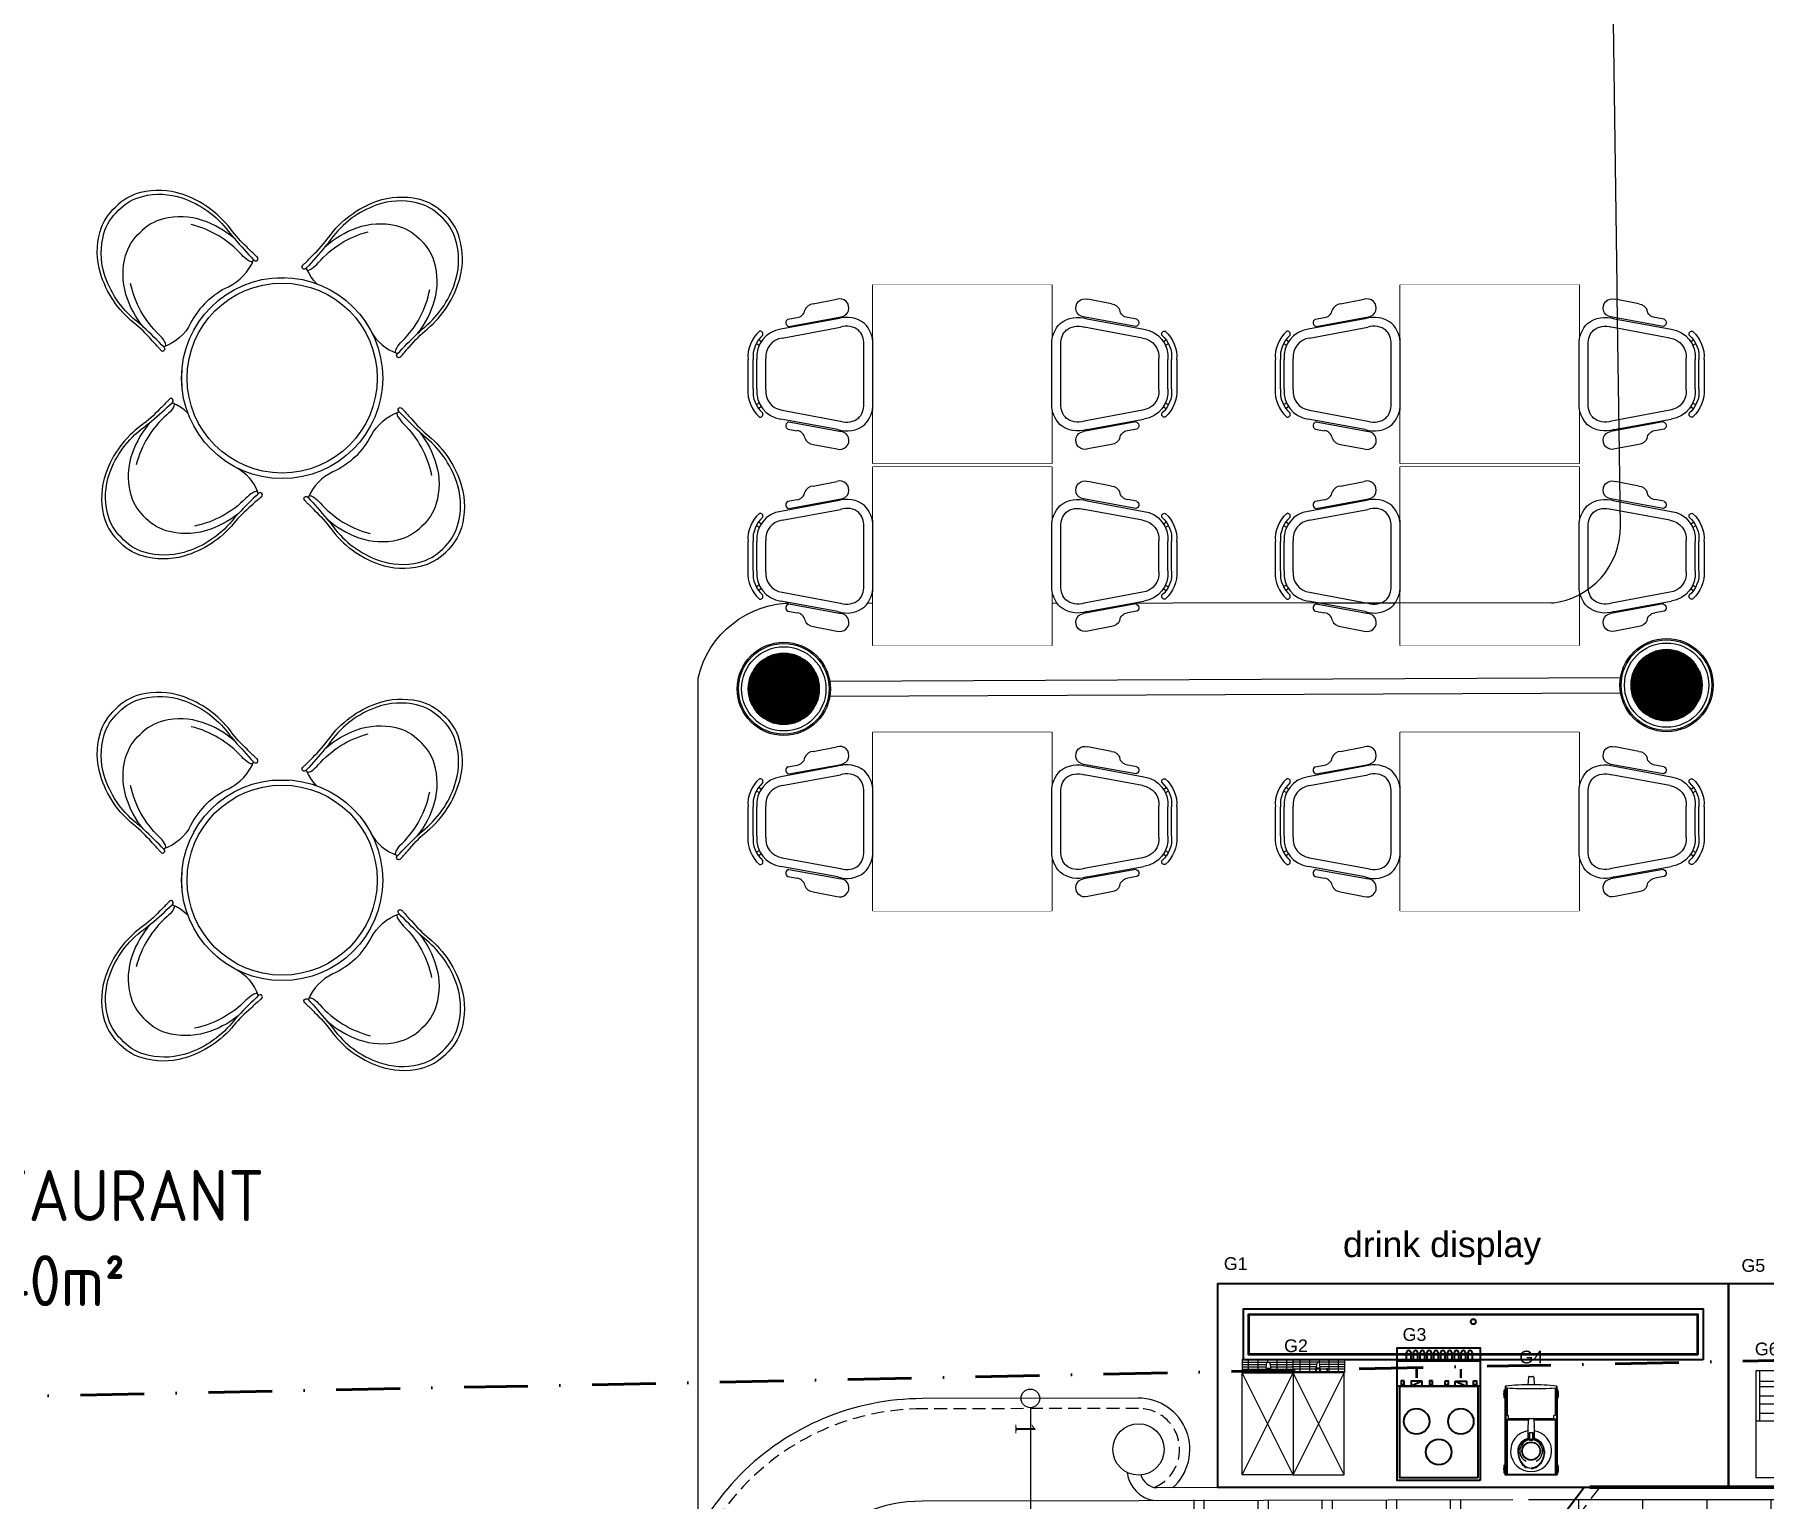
# Model space of a CAD drawing. Header units: millimetres. Extents: x 8884 to 18446, y 10737 to 16556.
# Drawn here: x 10154 to 10831, y 15338 to 15912 of the extents above; entities that cross this region are included whole.
import ezdxf

# ---------------------------------------------------------------- set-up
doc = ezdxf.new("R2010")
doc.units = ezdxf.units.MM
doc.set_wipeout_variables(frame=1)
for name, pattern in [('DASHDOT2', [0.5, 0.25, -0.125, 0, -0.125]), ('DASHED2', [9.525, 6.35, -3.175]), ('DUZ', [0]), ('HIDDEN', [0.375, 0.25, -0.125])]:
    doc.linetypes.add(name, pattern=pattern)
for name, color, linetype, lineweight in [('0 CE EQUP', 7, 'Continuous', 18), ('Bina', 7, 'Continuous', 9), ('CEILING (3RDF)', 172, 'Continuous', 13), ('FURNITURE (3RDF)', 43, 'Continuous', 20), ('GYPSUM BOARD (3RDF)', 97, 'Continuous', 20), ('izdusum', 133, 'DASHED2', 20), ('kalem_15', 105, 'DUZ', 15), ('kolon', 212, 'Continuous', 50), ('mermer_merdiven_25', 120, 'DUZ', 25), ('TEFRIS', 1, 'Continuous', 30), ('TEXT-GNRL (3RDF)', 125, 'Continuous', 15), ('Tezgah', 7, 'Continuous', 9), ('TRS-DVR-EKLNN', 1, 'Continuous', 50), ('TRS-ISR-KST', 185, 'DASHDOT2', 40), ('TRS-MRD', 113, 'Continuous', 15), ('TRS-MRD-KABA', 115, 'HIDDEN', 9), ('TRS_TRM_TASIYICI', 226, 'DUZ', 9), ('WALL (3RDF)', 255, 'Continuous', 35), ('WALLPAPER (3RDF)', 63, 'Continuous', 13), ('yazi', 2, 'Continuous', 15)]:
    doc.layers.add(name, color=color, linetype=linetype, lineweight=lineweight)
for name, color, linetype in [('0 MC GRANIT', 152, 'Continuous'), ('0 MC METAL', 9, 'Continuous'), ('S2000-002 Çizgi', 7, 'Continuous')]:
    doc.layers.add(name, color=color, linetype=linetype)
doc.styles.add('1-20', font='times.ttf', dxfattribs={"width": 0.8, "height": 5})
doc.styles.add('ARIALTUR', font='isocpeur.ttf', dxfattribs={"width": 0.9, "height": 15})
doc.styles.get("Standard").update_dxf_attribs({"font": 'arial.ttf'})
pattern_1 = [(45.60976326, (-107582.08845, -11156.5024), (-0.08932398658, 0.08744269793), [])]

# ---------------------------------------------------------------- blocks, each defined once
blk = doc.blocks.new('KESİT ÇİZ')
at = {"layer": 'TRS-ISR-KST', "ltscale": 100}
blk.add_lwpolyline([(112297.12, 56003.48), (114483.78, 56048.35)], dxfattribs=at)
blk = doc.blocks.new('DFGDFG')
at = {"linetype": 'Continuous'}
blk.add_wipeout([(138043.92, -15144.7), (138042.36, -15140.33), (138042.18, -15138.09), (138044.24, -15132.98), (138045.79, -15131.28), (138046.62, -15130.6), (138046.44, -15130.21), (138045.42, -15130.52), (138044.19, -15130.48), (138043.15, -15130.08), (138042.17, -15129.24), (138041.59, -15128.22), (138041.38, -15127.08), (138041.62, -15125.72), (138042.35, -15124.56), (138043.08, -15123.96), (138051.81, -15118.32), (138052.47, -15117.99), (138053.32, -15117.78), (138054.45, -15117.83), (138055.12, -15118.05), (138055.7, -15118.38), (138056.52, -15118.72), (138057.5, -15118.86), (138059, -15118.54), (138059.95, -15117.91), (138062.71, -15116.08), (138063.34, -15116.07), (138064.17, -15116.51), (138064.55, -15117.19), (138064.58, -15117.82), (138064.34, -15118.44), (138064.61, -15118.85), (138067.75, -15116.77), (138069.07, -15116.02), (138071.2, -15115.26), (138072.9, -15114.98), (138074.26, -15114.95), (138075.3, -15115.04), (138076.28, -15115.22), (138076.51, -15113.94), (138075.36, -15113.79), (138074.36, -15113.77), (138074.08, -15113.77), (138073.6, -15113.36), (138073.42, -15112.79), (138073.51, -15112.33), (138073.77, -15111.95), (138074.01, -15111.77), (138077.47, -15112.08), (138080, -15112.92), (138081.35, -15113.63), (138082.56, -15114.44), (138083.61, -15115.32), (138084.64, -15116.39), (138085.83, -15117.66), (138090.32, -15122.33), (138093.1, -15125.2), (138094.71, -15127.01), (138095.81, -15128.76), (138096.62, -15130.65), (138097.02, -15132.09), (138097.32, -15134.86), (138097.28, -15136.01), (138097.09, -15136.25), (138096.23, -15136.56), (138095.51, -15136.22), (138095.28, -15135.87), (138095.32, -15134.94), (138095.2, -15133.32), (138093.93, -15133.6), (138094.12, -15135.53), (138093.93, -15137.66), (138093.45, -15139.4), (138092.17, -15141.87), (138091.27, -15143.1), (138090.5, -15144.16), (138089.63, -15145.37), (138090.03, -15145.66), (138090.22, -15145.4), (138090.75, -15145.2), (138091.38, -15145.22), (138091.95, -15145.49), (138092.26, -15145.79), (138092.49, -15146.24), (138092.55, -15146.89), (138092.18, -15147.58), (138090.32, -15150.17), (138089.76, -15151.05), (138089.52, -15152.22), (138089.61, -15153.19), (138089.88, -15153.95), (138090.11, -15154.36), (138090.41, -15155.25), (138090.43, -15156.44), (138089.91, -15157.81), (138083.55, -15166.78), (138082.51, -15167.59), (138081.38, -15167.96), (138080.29, -15167.95), (138079.31, -15167.64), (138078.3, -15166.91), (138077.74, -15166.13), (138077.48, -15165.53), (138077.33, -15164.74), (138077.39, -15163.78), (138077.64, -15162.98), (138078.05, -15162.3), (138077.74, -15162.08), (138076.36, -15163.69), (138074.87, -15164.89), (138072.81, -15165.98), (138070.14, -15166.68), (138068, -15166.58), (138066.3, -15166.15), (138064.44, -15165.34), (138062.46, -15163.95), (138043.91, -15144.68)], dxfattribs=at).dxf.layer = 'FURNITURE (3RDF)'
at = {"layer": 'FURNITURE (3RDF)', "linetype": 'Continuous'}
for p, q in [((138076.28, -15115.22), (138076.62, -15113.96)), ((138051.39, -15118.64), (138043.43, -15123.77)), ((138064.34, -15118.44), (138046.96, -15129.91)), ((138048.5, -15129.49), (138067.41, -15117)), ((138069.45, -15119.86), (138049.97, -15132.67)), ((138062.71, -15116.08), (138059.58, -15118.15)), ((138077.82, -15115.79), (138078.16, -15114.53)), ((138082.35, -15119.09), (138090.31, -15127.38)), ((138083.42, -15118.06), (138091.41, -15126.39)), ((138092.87, -15124.99), (138084.87, -15116.66)), ((138079.56, -15121.27), (138088.02, -15130.07)), ((138093.42, -15132.04), (138094.69, -15131.75)), ((138093.93, -15133.6), (138095.2, -15133.32)), ((138089.01, -15140.24), (138075.41, -15159.18)), ((138045.45, -15146.29), (138061.62, -15163.13)), ((138047.96, -15143.81), (138064.2, -15160.73)), ((138090.22, -15145.4), (138078.05, -15162.3)), ((138078.53, -15160.78), (138091.78, -15142.39)), ((138092.51, -15147.13), (138090.32, -15150.17)), ((138089.49, -15158.33), (138084.03, -15166.08))]:
    blk.add_line(p, q, dxfattribs=at)
for centre, major_axis, start_param, end_param in [((138073.73, -15125.84), (7.9, 7.58), -0.101483, 1.427666), ((138074.54, -15112.75), (0.809, 0.777), 1.298228, 3.525819), ((138074.43, -15125.16), (9.71, 9.32), -0.078697, 0.841205), ((138074.43, -15125.16), (8.26, 7.93), -0.092568, 0.841206), ((138053.69, -15121.25), (2.54, 2.43), 0.304082, 1.526645), ((138057.53, -15115.22), (2.64, 2.53), 3.322007, 4.559654), ((138063.05, -15117.59), (1.12, 1.08), -1.346349, 1.03111), ((138073.73, -15125.84), (5.35, 5.14), -0.101482, 1.427653), ((138044.95, -15126.99), (2.58, 2.48), 1.249219, 4.552168), ((138083.21, -15135.72), (7.9, 7.58), -1.427666, 0.101482), ((138083.91, -15135.05), (8.26, 7.93), -0.841206, 0.092568), ((138083.91, -15135.05), (9.71, 9.32), -0.841205, 0.078697), ((138053.08, -15139.44), (7.96, 7.64), 1.240098, 2.24946), ((138053.08, -15139.44), (5.41, 5.2), 1.24009, 2.249465), ((138083.21, -15135.72), (5.35, 5.14), -1.427653, 0.10148), ((138053.6, -15138.22), (8.27, 7.94), 2.360709, 3.157445), ((138053.6, -15138.22), (5.72, 5.49), 2.365822, 3.157445), ((138096.32, -15135.45), (0.809, 0.777), 2.757366, 4.984957), ((138091.01, -15146.73), (1.12, 1.08), -1.03111, 1.346349), ((138093.16, -15152.34), (2.64, 2.53), 1.723532, 2.961178), ((138086.97, -15155.93), (2.54, 2.43), -1.526645, -0.304082), ((138070.01, -15155.33), (5.72, 5.49), 3.12574, 3.917362), ((138068.78, -15155.79), (5.41, 5.2), 4.033721, 5.043095), ((138068.78, -15155.79), (7.96, 7.64), 4.033726, 5.043087), ((138070.01, -15155.33), (8.27, 7.94), 3.12574, 3.922477), ((138080.89, -15164.43), (2.58, 2.48), 1.731018, 5.033966)]:
    blk.add_ellipse(centre, major_axis=major_axis, ratio=0.99143, start_param=start_param, end_param=end_param, dxfattribs=at)
blk = doc.blocks.new('sdgdfgds')
at = {"layer": 'FURNITURE (3RDF)', "linetype": 'Continuous'}
blk.add_lwpolyline([(137773.72, -15467.92), (137843.72, -15467.92), (137843.72, -15537.92), (137773.72, -15537.92), (137773.72, -15467.92)], dxfattribs=at)
at = {"linetype": 'Continuous'}
blk.add_wipeout([(137773.72, -15467.92), (137843.72, -15467.92), (137843.72, -15537.92), (137773.72, -15537.92)], dxfattribs=at).dxf.layer = 'FURNITURE (3RDF)'
at = {"layer": 'FURNITURE (3RDF)', "rotation": 46.18456237769989}
blk.add_blockref('DFGDFG', (31293.82, -104591.54), dxfattribs=at)
at = {"layer": 'FURNITURE (3RDF)', "xscale": -1, "rotation": 133.8154376223001}
blk.add_blockref('DFGDFG', (31293.82, 73585.71), dxfattribs=at)
blk = doc.blocks.new('dsfgfdsgsdg')
at = {"layer": 'izdusum'}
for p, q in [((140035.98, -23339.08, 33.34), (140035.98, -23475.61, 33.34)), ((140061.11, -23339.08, 33.34), (140061.11, -23475.51, 33.34)), ((140086.23, -23339.08, 33.34), (140086.23, -23475.74, 33.34)), ((140111.35, -23339.08, 33.34), (140111.35, -23475.74, 33.34)), ((140136.47, -23339.08, 33.34), (140136.47, -23475.74, 33.34)), ((140161.59, -23339.08, 33.34), (140161.59, -23475.74, 33.34)), ((140186.71, -23339.08, 33.34), (140186.71, -23475.74, 33.34)), ((140010.86, -23368.52, 33.34), (140010.86, -23475.55, 33.34)), ((139985.74, -23412.03, 33.34), (139985.74, -23475.48, 33.34)), ((139935.5, -23433.18, 33.34), (139935.5, -23475.42, 33.34))]:
    blk.add_line(p, q, dxfattribs=at)
at = {"layer": 'izdusum', "elevation": 33.34}
blk.add_lwpolyline([(139937.57, -23475.34), (140044.4, -23334.06)], dxfattribs=at)
at = {"layer": 'kalem_15'}
for p, q in [((139863.64, -23299.2, 33.34), (139778.91, -23299.38, 33.34)), ((140013.77, -23334.05, 33.34), (139870.65, -23334.36, 33.34)), ((140191.74, -23334.06, 33.34), (140019.87, -23334.06, 33.34)), ((140191.74, -23334.06, 33.34), (140191.74, -23339.08, 33.34)), ((139863.73, -23339.39, 33.34), (139779, -23339.58, 33.34)), ((140010.29, -23339.08, 33.34), (139863.73, -23339.39, 33.34)), ((139885.25, -23339.08, 33.34), (139885.25, -23475.23, 33.34)), ((139910.38, -23339.34, 33.34), (139910.38, -23475.27, 33.34)), ((139935.5, -23339.29, 33.34), (139935.5, -23475.34, 33.34)), ((139960.62, -23339.23, 33.34), (139960.62, -23433.18, 33.34)), ((139985.74, -23339.08, 33.34), (139985.74, -23401.98, 33.34)), ((139985.74, -23339.08, 33.34), (139985.74, -23358.48, 33.34)), ((140191.74, -23339.08, 33.34), (140016.4, -23339.08, 33.34)), ((139678.64, -23400.06, 33.34), (139679, -23476.01, 33.34)), ((139718.84, -23399.87, 33.34), (139719.19, -23475.82, 33.34))]:
    blk.add_line(p, q, dxfattribs=at)
blk.add_circle((139863.64, -23319.3, 33.34), 10.05, dxfattribs=at)
for centre, radius, start, end in [((139779.13, -23399.87, 33.34), 100.49, 90.12374, 180.53607), ((139863.64, -23319.3, 33.34), 20.1, 311.50533, 90.24747), ((139871.6, -23327, 33.34), 12.45, 186.04754, 262.69345), ((139871.6, -23327, 33.34), 7.43, 198.0447, 262.69345), ((139779.13, -23399.87, 33.34), 60.29, 90.12374, 180.53607)]:
    blk.add_arc(centre, radius, start, end, dxfattribs=at)
at = {"layer": 'mermer_merdiven_25', "elevation": 33.34}
blk.add_lwpolyline([(139935.09, -23470.1), (140038.25, -23334.06)], dxfattribs=at)
at = {"layer": 'TEFRIS'}
blk.add_line((139679, -23407.68, 33.34), (139679, -23476.01, 33.34), dxfattribs=at)
at = {"layer": 'TRS-MRD'}
for p, q in [((139821.28, -23303.31, 33.34), (139821.28, -23420.38, 33.34)), ((139821.28, -23420.38, 33.34), (139990.82, -23420.38, 33.34))]:
    blk.add_line(p, q, dxfattribs=at)
at = {"layer": 'TRS-MRD', "linetype": 'Continuous'}
for p, q in [((139969.67, -23420.38, 66.68), (139961.73, -23413.38, 66.68)), ((139961.73, -23413.38, 66.68), (139961.73, -23427.39, 66.68)), ((139969.67, -23420.38, 66.68), (139961.73, -23427.39, 66.68))]:
    blk.add_line(p, q, dxfattribs=at)
at = {"layer": 'TRS-MRD'}
blk.add_circle((139821.28, -23299.29, 33.34), 3.65, dxfattribs=at)
at = {"layer": 'TRS-MRD-KABA', "ltscale": 20}
for p, q in [((139863.65, -23303.22, 33.34), (139778.92, -23303.4, 33.34)), ((139889.27, -23339.08, 33.34), (139889.27, -23475.23, 33.34)), ((139914.4, -23339.34, 33.34), (139914.4, -23475.27, 33.34)), ((139939.52, -23339.29, 33.34), (139939.52, -23475.34, 33.34)), ((139964.64, -23339.23, 33.34), (139964.64, -23433.18, 33.34)), ((139989.76, -23339.08, 33.34), (139989.76, -23398, 33.34)), ((139889.27, -23343.36, 33.34), (139779.01, -23343.6, 33.34)), ((139682.67, -23400.77, 33.34), (139682.67, -23475.99, 33.34)), ((139722.86, -23399.85, 33.34), (139723.21, -23475.8, 33.34))]:
    blk.add_line(p, q, dxfattribs=at)
for centre, radius, start, end in [((139779.13, -23399.87, 33.34), 96.47, 90.12374, 180.53607), ((139863.64, -23319.3, 33.34), 16.08, 292.14956, 90.24747), ((139779.13, -23399.87, 33.34), 56.27, 90.12374, 180.53607)]:
    blk.add_arc(centre, radius, start, end, dxfattribs=at)
at = {"layer": 'yazi', "char_height": 13.0632, "width": 10.8878, "attachment_point": 1, "rotation": 270, "style": '1-20'}
for s, insert in [('{\\H0.6x;1} ', (139823.27, -23308.79)), ('{\\H0.6x;2} ', (139823.27, -23350.77))]:
    blk.add_mtext(s, dxfattribs=dict(at, insert=insert))
at = {"layer": 'yazi', "char_height": 13.0632, "width": 10.8878, "attachment_point": 1, "style": '1-20'}
for s, insert in [('{\\H0.6x;3} ', (139894.19, -23399.28)), ('{\\H0.6x;4} ', (139916.11, -23399.28)), ('{\\H0.6x;5} ', (139942.28, -23399.08)), ('{\\H0.6x;6} ', (139968.2, -23398.7)), ('{\\H0.6x;7} ', (139990.78, -23398.82)), ('{\\H0.6x;8} ', (140017.07, -23398.09)), ('{\\H0.6x;9} ', (140040.86, -23398.65)), ('{\\H0.6x;10} ', (140066.51, -23399.32)), ('{\\H0.6x;11} ', (140091.48, -23399.45, -33.34)), ('{\\H0.6x;12} ', (140116.01, -23399.09, -33.34)), ('{\\H0.6x;13} ', (140141.19, -23399.22, -33.34)), ('{\\H0.6x;14} ', (140166.29, -23399.3, -33.34)), ('{\\H0.6x;15} ', (140190.9, -23399.22, -33.34))]:
    blk.add_mtext(s, dxfattribs=dict(at, insert=insert))
blk = doc.blocks.new('02CH600A')
at = {"linetype": 'ByBlock'}
blk.add_wipeout([(29.4, -80.3), (58.2, -76.6), (98.6, -66.9), (124.7, -58.5), (166.5, -50.8), (214.9, -51.8), (240.6, -56.6), (278.4, -68.1), (280.6, -60.7), (284.5, -57.7), (288.5, -56.8), (294.1, -58.5), (297.8, -62.9), (298.6, -68.4), (297.8, -79.9), (295.4, -166), (299.9, -238.5), (303.2, -293.6), (296.2, -373.3), (278.7, -440.6), (247.9, -510.3), (252.9, -500.9), (228, -541.7), (193.2, -582.7), (152.4, -617.4), (105.4, -645.2), (64.7, -659.3), (28, -665.3), (-46.6, -663), (-107.8, -644), (-135.6, -628.7), (-198.6, -577.2), (-224.3, -546.7), (-241.5, -521.2), (-272.5, -457.5), (-289, -406.1), (-299, -355.1), (-303.2, -287.6), (-298, -220.8), (-295.4, -166), (-296.5, -110.1), (-298.7, -67), (-296.2, -60.3), (-288.5, -56.8), (-285.5, -57.3), (-279.6, -62.1), (-278.5, -69.7), (-262.8, -63.2), (-235.9, -55.2), (-217, -51.9), (-191.8, -50), (-174.3, -50.5), (-141.7, -55.3), (-114.1, -63.4), (-84.5, -71.8), (-41.8, -79.2), (9.8, -81.3), (37.9, -79.5), (70.3, -74.3)], dxfattribs=at).dxf.layer = 'FURNITURE (3RDF)'
at = {"layer": 'FURNITURE (3RDF)', "linetype": 'ByBlock'}
for points in [[(-297.8, -82.1, 0.041491), (-298.6, -68.4, -1.061979), (-278.4, -66.8, -0.012356)], [(-278.4, -66.8, -0.012356), (-282.5, -195.2, -0.019162), (-286.2, -238.5, 0.150789), (-241.3, -489, 0.143435), (-119.3, -616.9, 0.142303), (0, -646.3, 2.98005)], [(-278.4, -66.8, -0.012356), (-282.5, -195.2, -0.019162), (-286.2, -238.5, 0.150789), (-241.3, -489, 0.143435), (-119.3, -616.9, 0.142303), (0, -646.3, 2.98005)], [(0, -81.4, -0.085902), (-119.7, -61.5, 0.192758), (-278.5, -69.7, 5.046208)], [(-269.1, -65.6, -0.173618), (-259, -84.4, -0.0594), (-255.8, -122.8, 0.149572), (-188.3, -375.2, -1.755029)], [(-269.1, -65.6, -0.173618), (-259, -84.4, -0.0594), (-255.8, -122.8, 0.149572), (-188.3, -375.2, -1.755029)], [(0, -81.4, 0.08954), (114.7, -61.5, -0.18606), (278.5, -69.5, -5.046208)], [(0, -646.3, 0.142303), (119.3, -616.9, 0.143435), (241.3, -489, 0.150789), (286.2, -238.5, -0.019162), (282.5, -195.2, -0.012092), (278.5, -69.5, -1.061979)], [(0, -646.3, 0.142303), (119.3, -616.9, 0.143435), (241.3, -489, 0.150789), (286.2, -238.5, -0.019162), (282.5, -195.2, -0.012092), (278.5, -69.5, -1.061979)], [(269.1, -65.6, 0.173618), (259, -84.4, 0.0594), (255.8, -122.8, -0.149572), (188.3, -375.2, 1.755029)], [(269.1, -65.6, 0.173618), (259, -84.4, 0.0594), (255.8, -122.8, -0.149572), (188.3, -375.2, 1.755029)], [(278.5, -69.5, -0.000264), (278.4, -66.8, -1.061979), (298.6, -68.4, 0.041491), (297.8, -82.1, -0.121238)], [(-297.8, -82.1, -0.024434), (-296.5, -130.3, -0.045583), (-299.9, -238.5, 0.150789), (-252.9, -500.9, 0.143435), (-125, -635, 0.142303), (0, -665.9, 2.98005)], [(297.8, -82.1, 0.024434), (296.5, -130.3, 0.045583), (299.9, -238.5, -0.150789), (252.9, -500.9, -0.143435), (125, -635, -0.142303), (0, -665.9, -2.98005)], [(-282.5, -195.2, 0.098813), (-236.8, -354.4, 0.143435), (-117.1, -480, 0.142303), (0, -508.9, 2.98005)], [(-282.5, -195.2, 0.098813), (-236.8, -354.4, 0.143435), (-117.1, -480, 0.142303), (0, -508.9, 2.98005)], [(282.5, -195.2, -0.098813), (236.8, -354.4, -0.143435), (117.1, -480, -0.142303), (0, -508.9, -2.98005)], [(282.5, -195.2, -0.098813), (236.8, -354.4, -0.143435), (117.1, -480, -0.142303), (0, -508.9, -2.98005)]]:
    blk.add_lwpolyline(points, format="xyb", dxfattribs=at)
blk = doc.blocks.new('ASRGTATG')
blk.add_wipeout([(16470.63, 455.19), (16473.29, 466.04), (16476.8, 472.77), (16481.62, 478.8), (16485.21, 482.05), (16494.24, 487.48), (16498.05, 488.89), (16505.71, 490.47), (16512.56, 490.59), (16520.73, 489.14), (16530.32, 485.09), (16536.5, 480.26), (16544, 470.85), (16546.15, 466.48), (16547.99, 460.98), (16549, 455.22), (16548.97, 447.13), (16546.26, 436.39), (16542.34, 429.12), (16538.94, 424.8), (16534.87, 420.93), (16527.61, 416.18), (16522.54, 414.04), (16514.65, 412.23), (16508.6, 412.08), (16500.06, 413.15), (16494.9, 414.86), (16488.7, 418.06), (16485.19, 420.58), (16483.22, 422.27), (16480.28, 425.25), (16475.56, 431.87), (16471.91, 440.62), (16471.17, 443.71), (16470.54, 448.38), (16470.45, 452.38), (16470.67, 455.66)]).dxf.layer = 'FURNITURE (3RDF)'
at = {"layer": 'FURNITURE (3RDF)'}
for radius in [39.38, 37.23]:
    blk.add_circle((16509.81, 451.31), radius, dxfattribs=at)
blk = doc.blocks.new('DFHDHS')
at = {"layer": 'FURNITURE (3RDF)'}
for p, xscale, yscale, zscale, rotation in [((16516.69, 482.44), 0.08800000000069401, 0.08800000000069401, 0.08800000000069401, 171.0165364036968), ((16475.55, 458.16), -0.08800000000069401, 0.08800000000069401, 0.08800000000069401, 258.2099053011472), ((16543.87, 443.49), 0.08800000000069401, 0.08800000000069401, 0.08800000000069401, 77.5499511911106), ((16504.84, 419.81), -0.08800000000069401, 0.0879999999997381, 0.08800000000000001, 347.5499511911106)]:
    blk.add_blockref('02CH600A', p, dxfattribs=dict(at, xscale=xscale, yscale=yscale, zscale=zscale, rotation=rotation))
blk.add_blockref('ASRGTATG', (0, 0), dxfattribs=at)
blk = doc.blocks.new('BRAVILOR MONDO')
at = {"layer": '0 CE EQUP'}
for p, q in [((20.52, 0), (0, 0)), ((0, -8.1), (0, 0)), ((20.52, -8.1), (20.52, 0)), ((-0.25, -0.73), (-0.29, -0.73)), ((-0.29, -3.73), (0, -3.73)), ((-0.25, -0.73), (0, -0.73)), ((-0.11, -1.17), (0, -1.17)), ((-0.11, -3.29), (0, -3.29)), ((20.36, -0.21), (0.16, -0.21)), ((0.16, -34.75), (0.16, -0.21)), ((0.16, -8.08), (0.16, -0.21)), ((0.31, -34.77), (0.31, -0.27)), ((0.86, -21.57), (0.86, -0.27)), ((19.66, -8.04), (19.66, -0.27)), ((20.21, -8.07), (20.21, -0.27)), ((20.36, -8.08), (20.36, -0.21)), ((20.77, -0.73), (20.52, -0.73)), ((20.63, -1.17), (20.52, -1.17)), ((20.63, -3.29), (20.52, -3.29)), ((20.81, -3.73), (20.52, -3.73)), ((20.77, -0.73), (20.81, -0.73)), ((0, -33.72), (0, -8.1)), ((9.66, -16.4), (9.66, -13.45)), ((10.86, -16.4), (10.86, -13.45)), ((19.66, -21.57), (19.66, -8.04)), ((20.21, -34.77), (20.21, -8)), ((20.36, -34.75), (20.36, -7.99)), ((20.52, -33.72), (20.52, -7.98)), ((8.91, -14.26), (8.91, -14.17)), ((8.92, -14.31), (9.45, -15.22)), ((9.01, -18.72), (9.01, -14.46)), ((9.25, -21.89), (9.02, -18.87)), ((9.46, -14.09), (9.66, -14.09)), ((9.46, -16.4), (9.46, -14.09)), ((9.66, -15), (9.46, -15)), ((9.46, -16.4), (11.06, -16.4)), ((9.56, -14.89), (9.56, -14.39)), ((9.56, -14.39), (9.66, -14.39)), ((9.56, -14.89), (9.66, -14.89)), ((11.06, -14.09), (10.86, -14.09)), ((10.96, -14.39), (10.86, -14.39)), ((10.96, -14.89), (10.86, -14.89)), ((11.06, -15), (10.86, -15)), ((10.96, -14.89), (10.96, -14.39)), ((11.06, -16.4), (11.06, -14.09)), ((11.6, -14.31), (11.07, -15.22)), ((11.27, -21.89), (11.5, -18.87)), ((11.51, -18.72), (11.51, -14.46)), ((11.61, -14.26), (11.61, -14.17)), ((0.31, -21.77), (1.36, -21.77)), ((9.22, -21.57), (0.86, -21.57)), ((0.86, -23.17), (1.36, -23.17)), ((0.86, -34.04), (0.86, -23.17)), ((1.36, -21.77), (1.36, -23.17)), ((1.36, -21.97), (9.27, -21.97)), ((11.07, -22.08), (9.45, -22.08)), ((11.25, -21.97), (19.16, -21.97)), ((19.66, -21.57), (11.3, -21.57)), ((20.21, -21.77), (19.16, -21.77)), ((19.16, -21.77), (19.16, -23.17)), ((19.66, -23.17), (19.16, -23.17)), ((19.66, -34.04), (19.66, -23.17)), ((-0.25, -30.15), (-0.29, -30.15)), ((-0.29, -33.15), (0, -33.15)), ((-0.25, -30.15), (0, -30.15)), ((-0.11, -30.59), (0, -30.59)), ((-0.11, -32.71), (0, -32.71)), ((0.16, -33.72), (0, -33.72)), ((0, -33.72), (0.16, -33.72)), ((20.52, -33.72), (20.36, -33.72)), ((20.77, -30.15), (20.52, -30.15)), ((20.63, -30.59), (20.52, -30.59)), ((20.63, -32.71), (20.52, -32.71)), ((20.81, -33.15), (20.52, -33.15)), ((20.77, -30.15), (20.81, -30.15)), ((9.25, -38.31), (9.02, -35.29)), ((11.07, -38.5), (9.45, -38.5)), ((11.27, -38.31), (11.5, -35.29))]:
    blk.add_line(p, q, dxfattribs=at)
for points in [[(5.03, -9.29, -0.075214), (5.44, -6.53, -0.085622), (6.56, -4.34, -0.106116), (8.34, -2.78, -0.127171), (10.26, -2.29, -0.127171)], [(5.23, -9.29, -0.076173), (5.63, -6.67, -0.086286), (6.7, -4.59, -0.105919), (8.41, -3.12, -0.12573), (10.26, -2.65, -0.12573)], [(15.29, -9.29, 0.076173), (14.89, -6.67, 0.086286), (13.82, -4.59, 0.105919), (12.11, -3.12, 0.12573), (10.26, -2.65, 0.12573)]]:
    blk.add_lwpolyline(points, format="xyb", dxfattribs=at)
for radius in [3.62, 3.42]:
    blk.add_circle((10.26, -9.29), radius, dxfattribs=at)
for centre, radius, start, end in [((8.58, -2.23), 9.08, 171.03512, 188.96488), ((-0.29, -0.83), 0.1, 90, 171.03512), ((-0.29, -3.63), 0.1, 188.96488, 270), ((4.84, -2.23), 5.06, 167.94168, 192.05832), ((10.26, -9.29), 8.05, 278.93301, 261.06699), ((10.26, -9.29), 4.46, 116.62646, 262.27309), ((10.26, -9.29), 4.46, 277.72691, 63.37354), ((9.45, -7.71), 5.63, 36.78072, 61.01007), ((8.17, -8.67), 7.23, 17.20535, 36.78072), ((6.16, -9.29), 9.33, 0, 17.20535), ((15.68, -2.23), 5.06, 347.94168, 12.05832), ((20.81, -0.83), 0.1, 8.96488, 90), ((20.81, -3.63), 0.1, 270, 351.03512), ((11.94, -2.23), 9.08, 351.03512, 8.96488), ((10.06, -9.26), 5.04, 180.28542, 263.10294), ((10.06, -9.26), 4.84, 180.29719, 265.1985), ((10.26, -9.29), 4.2, 261.78679, 278.21321), ((10.45, -9.26), 4.84, 274.8015, 359.70281), ((10.45, -9.26), 5.04, 276.89706, 359.71458), ((9.01, -14.26), 0.1, 180, 210), ((11.01, -18.72), 2, 180, 184.36152), ((9.36, -15.27), 0.1, 0, 30), ((10.26, -9.29), 4.62, 262.54603, 277.45397), ((11.16, -15.27), 0.1, 150, 180), ((9.51, -18.72), 2, 355.63848, 0), ((11.51, -14.26), 0.1, 330, 0), ((9.45, -21.88), 0.2, 184.36152, 270), ((11.07, -21.88), 0.2, 270, 355.63848), ((8.58, -31.65), 9.08, 171.03512, 188.96488), ((-0.29, -30.25), 0.1, 90, 171.03512), ((-0.29, -33.05), 0.1, 188.96488, 270), ((4.84, -31.65), 5.06, 167.94168, 192.05832), ((8.26, -128.84), 95.09, 88.79482, 94.46362), ((12.26, -128.84), 95.09, 85.53638, 91.20518), ((15.68, -31.65), 5.06, 347.94168, 12.05832), ((20.81, -30.25), 0.1, 8.96488, 90), ((20.81, -33.05), 0.1, 270, 351.03512), ((11.94, -31.65), 9.08, 351.03512, 8.96488), ((10.26, 59.97), 95.26, 263.91344, 270), ((11.01, -35.14), 2, 183.97101, 184.36152), ((9.45, -38.3), 0.2, 184.36152, 270), ((10.26, 59.97), 95.26, 270, 276.08656), ((11.07, -38.3), 0.2, 270, 355.63848), ((9.51, -35.14), 2, 355.63848, 356.02899)]:
    blk.add_arc(centre, radius, start, end, dxfattribs=at)
blk = doc.blocks.new('ŞERBETLIK 2 Lİ')
at = {"layer": '0 CE EQUP'}
for p, q in [((0, 0), (20, -40)), ((20, 0), (0, -40)), ((0, 0), (0, -40)), ((20, 0), (0, 0)), ((20, -40), (20, 0)), ((40, 0), (20, -40)), ((20, 0), (40, -40)), ((20, 0), (40, 0)), ((20, -40), (20, 0)), ((40, 0), (40, -40)), ((-0.01, -40.4), (9.62, -40.4)), ((0, -40), (20, -40)), ((2.37, -45.13), (2.37, -40.13)), ((6.12, -45.13), (6.12, -40.13)), ((9.83, -40.4), (20.02, -40.4)), ((11.06, -40.46), (11.06, -40.13)), ((13.62, -45.13), (13.62, -40.13)), ((17.37, -45.13), (17.37, -40.13)), ((19.98, -40.13), (19.98, -45.13)), ((30.17, -40.4), (19.98, -40.4)), ((40, -40), (20, -40)), ((20.02, -40.13), (20.02, -45.13)), ((22.63, -45.13), (22.63, -40.13)), ((26.38, -45.13), (26.38, -40.13)), ((28.94, -40.46), (28.94, -40.13)), ((40.01, -40.4), (30.38, -40.4)), ((33.88, -45.13), (33.88, -40.13)), ((37.63, -45.13), (37.63, -40.13)), ((-0.01, -41.34), (9.55, -41.34)), ((-0.01, -42.28), (9.48, -42.28)), ((-0.01, -43.21), (9.58, -43.21)), ((-0.01, -44.15), (9.68, -44.15)), ((-0.01, -45.09), (20.02, -45.09)), ((9.43, -41.8), (11.18, -41.8)), ((9.43, -41.8), (9.68, -44.18)), ((9.49, -44.15), (20.02, -44.15)), ((9.68, -44.18), (10.68, -44.18)), ((9.87, -45.13), (9.87, -44.15)), ((9.89, -41.34), (20.02, -41.34)), ((10.68, -44.18), (11.18, -41.8)), ((10.89, -43.21), (20.02, -43.21)), ((11.06, -42.28), (20.02, -42.28)), ((30.11, -41.34), (19.98, -41.34)), ((28.94, -42.28), (19.98, -42.28)), ((29.11, -43.21), (19.98, -43.21)), ((30.51, -44.15), (19.98, -44.15)), ((40.01, -45.09), (19.98, -45.09)), ((30.57, -41.8), (28.82, -41.8)), ((29.32, -44.18), (28.82, -41.8)), ((30.32, -44.18), (29.32, -44.18)), ((30.13, -45.13), (30.13, -44.15)), ((30.57, -41.8), (30.32, -44.18)), ((40.01, -44.15), (30.32, -44.15)), ((40.01, -43.21), (30.42, -43.21)), ((40.01, -41.34), (30.45, -41.34)), ((40.01, -42.28), (30.52, -42.28))]:
    blk.add_line(p, q, dxfattribs=at)
for points in [[(20.02, -40.13), (20.02, -45.13), (-0.01, -45.13), (-0.01, -40.13)], [(19.98, -40.13), (19.98, -45.13), (40.01, -45.13), (40.01, -40.13)]]:
    blk.add_lwpolyline(points, close=True, dxfattribs=at)
at = {"layer": '0 CE EQUP', "const_width": 0.469}
for points in [[(11.03, -40.91, 1), (9.63, -40.91, 1)], [(28.97, -40.91, -1), (30.37, -40.91, -1)]]:
    blk.add_lwpolyline(points, format="xyb", close=True, dxfattribs=at)
at = {"layer": '0 CE EQUP'}
for centre in [(10.32, -40.92), (29.68, -40.92)]:
    blk.add_circle(centre, 0.875, dxfattribs=at)
blk = doc.blocks.new('EKMEK KIZ.KON.MAK.')
at = {"layer": '0 CE EQUP'}
for p, q in [((36, 0), (0, 0)), ((0, 0), (0, -42)), ((36, 0), (36, -42)), ((0, -22.25), (36, -22.25)), ((1.47, -22.25), (1.47, -42)), ((34.53, -25.19), (1.47, -25.19)), ((7.72, -37.66), (7.72, -22.25)), ((14.51, -37.66), (14.51, -22.25)), ((21.12, -37.66), (21.12, -22.25)), ((28.29, -37.66), (28.29, -22.25)), ((34.53, -42), (34.53, -22.25)), ((34.53, -28.86), (1.47, -28.86)), ((34.53, -31.98), (1.47, -31.98)), ((34.53, -35.65), (1.47, -35.65)), ((34.53, -37.66), (1.47, -37.66)), ((0, -42), (36, -42)), ((33, -42), (29.32, -42)), ((29.32, -42), (29.32, -42.99)), ((29.32, -42.99), (33, -42.99)), ((33, -42.99), (33, -42))]:
    blk.add_line(p, q, dxfattribs=at)
blk = doc.blocks.new('A$C189214FF')
at = {"layer": 'S2000-002 Çizgi'}
for p, q in [((9.77, 13.08), (5.44, 15)), ((22.73, 13.08), (27.06, 15)), ((32.5, 5.03), (0, 5.03))]:
    blk.add_line(p, q, dxfattribs=at)
for points in [[(0, 52), (32.5, 52), (32.5, 0), (0, 0), (0, 52)], [(3.11, 1.88), (3.11, 5.03)], [(4.79, 5.03), (4.79, 1.88)], [(5.79, 1.88), (5.79, 5.03)], [(7.46, 5.03), (7.46, 1.88)], [(8.46, 1.88), (8.46, 5.03)], [(10.14, 5.03), (10.14, 1.88)], [(11.14, 1.88), (11.14, 5.03)], [(12.81, 5.03), (12.81, 1.88)], [(13.81, 1.88), (13.81, 5.03)], [(15.49, 5.03), (15.49, 1.88)], [(16.49, 1.88), (16.49, 5.03)], [(18.16, 5.03), (18.16, 1.88)], [(19.16, 1.88), (19.16, 5.03)], [(20.84, 5.03), (20.84, 1.88)], [(21.84, 1.88), (21.84, 5.03)], [(23.51, 5.03), (23.51, 1.88)], [(24.51, 1.88), (24.51, 5.03)], [(26.19, 5.03), (26.19, 1.88)], [(27.19, 1.88), (27.19, 5.03)], [(28.86, 5.03), (28.86, 1.88)]]:
    blk.add_lwpolyline(points, dxfattribs=at)
for points in [[(1, 51), (31.5, 51), (31.5, 15), (1, 15)], [(0, 15), (32.5, 15), (32.5, 0), (0, 0)], [(2.68, 12.9), (1.5, 12.9), (1.5, 15), (2.68, 15)], [(9.77, 13.08), (5.44, 13.08), (5.44, 15), (9.77, 15)], [(13.75, 12.9), (12.57, 12.9), (12.57, 15), (13.75, 15)], [(18.75, 12.9), (19.93, 12.9), (19.93, 15), (18.75, 15)], [(22.73, 13.08), (27.06, 13.08), (27.06, 15), (22.73, 15)], [(29.82, 12.9), (31, 12.9), (31, 15), (29.82, 15)]]:
    blk.add_lwpolyline(points, close=True, dxfattribs=at)
for points, const_width in [([(2.68, 14.26), (1.5, 14.26)], 0.5), ([(13.75, 14.26), (12.57, 14.26)], 0.5), ([(18.75, 14.26), (19.93, 14.26)], 0.5), ([(29.82, 14.26), (31, 14.26)], 0.5), ([(7.58, 11.82), (7.58, 8.32)], 1), ([(24.92, 11.82), (24.92, 8.32)], 1)]:
    blk.add_lwpolyline(points, dxfattribs=dict(at, const_width=const_width))
for centre in [(16.25, 40.82), (7.58, 28.82), (24.92, 28.82)]:
    blk.add_circle(centre, 5, dxfattribs=at)
for centre in [(3.95, 1.88), (6.62, 1.88), (9.3, 1.88), (11.97, 1.88), (14.65, 1.88), (17.32, 1.88), (20, 1.88), (22.67, 1.88), (25.35, 1.88), (28.02, 1.88)]:
    blk.add_arc(centre, 0.837, 180, 0, dxfattribs=at)

msp = doc.modelspace()

# ---------------------------------------------------------------- linework, layer by layer
msp.add_circle((10717.09, 15407.38), 1)
at = {"layer": '0 MC GRANIT'}
for points in [[(10817.09, 15422.38), (10817.09, 15342.38), (10617.09, 15342.38), (10617.09, 15422.38)], [(11017.09, 15422.38), (11017.09, 15342.38), (10817.09, 15342.38), (10817.09, 15422.38)]]:
    msp.add_lwpolyline(points, close=True, dxfattribs=at)
at = {"layer": '0 MC METAL'}
for points in [[(10807.09, 15392.38), (10627.09, 15392.38), (10627.09, 15412.38), (10807.09, 15412.38)], [(10805.09, 15394.38), (10629.09, 15394.38), (10629.09, 15410.38), (10805.09, 15410.38)], [(10804.84, 15394.63), (10629.34, 15394.63), (10629.34, 15410.13), (10804.84, 15410.13)]]:
    msp.add_lwpolyline(points, close=True, dxfattribs=at)
at = {"layer": 'CEILING (3RDF)', "ltscale": 20, "elevation": 33.64}
msp.add_lwpolyline([(10413.48, 15201.79), (10413.48, 15659.59)], dxfattribs=at)
at = {"layer": 'TRS-DVR-EKLNN'}
msp.add_line((10905.65, 15342.55, 33.64), (10762.81, 15342.55, 33.64), dxfattribs=at)

# ---------------------------------------------------------------- block references
at = {"layer": '0 CE EQUP', "color": 0, "lineweight": -3, "ltscale": 0.5, "rotation": 180}
for name, p in [('ŞERBETLIK 2 Lİ', (10666.59, 15347.38)), ('BRAVILOR MONDO', (10750.02, 15347.38))]:
    msp.add_blockref(name, p, dxfattribs=at)
at = {"layer": '0 CE EQUP', "color": 0, "lineweight": -3, "ltscale": 0.5, "xscale": -1, "rotation": 180}
msp.add_blockref('EKMEK KIZ.KON.MAK.', (10827.85, 15346.24), dxfattribs=at)
at = {"layer": 'Bina'}
msp.add_blockref('KESİT ÇİZ', (-102776.72, -40638.27, 33.18), dxfattribs=at)
at = {"layer": 'FURNITURE (3RDF)', "rotation": 325.8619819566795}
for p in [(-3667.69, 24668.69), (-2955.89, 24634.19)]:
    msp.add_blockref('DFHDHS', p, dxfattribs=at)
at = {"layer": 'S2000-002 Çizgi', "rotation": 180}
msp.add_blockref('A$C189214FF', (10719.83, 15397.12), dxfattribs=at)
at = {"layer": 'WALL (3RDF)'}
msp.add_blockref('dsfgfdsgsdg', (-129277.66, 38676.61, 0.3), dxfattribs=at)

# ---------------------------------------------------------------- texts
for s, height, p in [('drink display', 10, (10666.06, 15432.66)), ('G1', 5, (10619.39, 15427.63)), ('G5', 5, (10822.14, 15426.91)), ('G2', 5, (10643.01, 15395.44)), ('G3', 5, (10689.41, 15399.85)), ('G6', 5, (10827.39, 15394.18)), ('G4', 5, (10735.14, 15391.02))]:
    msp.add_text(s, height=height).set_placement(p)

# ---------------------------------------------------------------- wipeouts: each hides what was drawn before it
msp.add_wipeout([(10428.73, 15655.62), (10428.97, 15657.94), (10429.5, 15660.37), (10430.52, 15663.1), (10431.45, 15664.83), (10433.17, 15667.2), (10434.55, 15668.65), (10436.2, 15670.02), (10437.75, 15671.05), (10439.41, 15671.91), (10440.96, 15672.55), (10443.58, 15673.25), (10445.07, 15673.48), (10447.64, 15673.58), (10450.64, 15673.23), (10453.2, 15672.51), (10455.4, 15671.56), (10457.4, 15670.36), (10459.73, 15668.45), (10461.16, 15666.89), (10462.34, 15665.28), (10463.12, 15663.95), (10464.09, 15661.83), (10464.77, 15659.85), (10464.51, 15660.62), (10464.99, 15658.63), (10465.19, 15657.24), (10465.27, 15654.52), (10464.82, 15651.22), (10464.02, 15648.66), (10463.13, 15646.74), (10462.56, 15645.74), (10461.83, 15644.64), (10460.39, 15642.89), (10459.07, 15641.61), (10458.03, 15640.77), (10456.89, 15639.97), (10455.45, 15639.14), (10454.19, 15638.54), (10451.63, 15637.67), (10450.42, 15637.4), (10448.35, 15637.13), (10445.92, 15637.12), (10443.98, 15637.34), (10441.15, 15638.06), (10439.07, 15638.92), (10435.86, 15640.91), (10433.81, 15642.76), (10432.43, 15644.39), (10431.37, 15645.97), (10430.28, 15648.11), (10429.55, 15650.12), (10429.03, 15652.4), (10428.81, 15654.35), (10428.89, 15657.24), (10429.3, 15659.63)]).dxf.layer = 'WALLPAPER (3RDF)'
msp.add_wipeout([(10774.51, 15657.09), (10774.76, 15659.41), (10775.28, 15661.84), (10776.3, 15664.57), (10777.24, 15666.3), (10778.95, 15668.67), (10780.33, 15670.12), (10781.98, 15671.49), (10783.54, 15672.52), (10785.19, 15673.38), (10786.75, 15674.02), (10789.36, 15674.72), (10790.85, 15674.95), (10793.43, 15675.05), (10796.43, 15674.7), (10798.99, 15673.98), (10801.19, 15673.02), (10803.18, 15671.83), (10805.51, 15669.92), (10806.94, 15668.36), (10808.12, 15666.75), (10808.91, 15665.42), (10809.88, 15663.3), (10810.56, 15661.32), (10810.29, 15662.08), (10810.77, 15660.1), (10810.97, 15658.7), (10811.05, 15655.99), (10810.6, 15652.69), (10809.8, 15650.13), (10808.92, 15648.21), (10808.35, 15647.21), (10807.61, 15646.11), (10806.17, 15644.36), (10804.85, 15643.08), (10803.81, 15642.24), (10802.67, 15641.44), (10801.23, 15640.61), (10799.97, 15640.01), (10797.42, 15639.14), (10796.2, 15638.87), (10794.13, 15638.6), (10791.7, 15638.59), (10789.76, 15638.81), (10786.93, 15639.53), (10784.86, 15640.38), (10781.64, 15642.38), (10779.6, 15644.23), (10778.21, 15645.86), (10777.16, 15647.44), (10776.06, 15649.58), (10775.33, 15651.59), (10774.81, 15653.87), (10774.6, 15655.82), (10774.67, 15658.71), (10775.08, 15661.1)]).translate(0, 0, -99.54).dxf.layer = 'WALLPAPER (3RDF)'

# ---------------------------------------------------------------- next in the draw order: hatches: boundary and pattern name
at = {"layer": 'TRS_TRM_TASIYICI'}
h = msp.add_hatch(dxfattribs=at)
h.set_pattern_fill('ANSI31', color=256, angle=0.60976)
h.set_pattern_definition(pattern_1)
edge = h.paths.add_edge_path()
edge.add_arc((10792.82, 15656.81), 13.5, 0, 360)
h = msp.add_hatch(dxfattribs=at)
h.set_pattern_fill('ANSI31', color=256, angle=0.60976)
h.set_pattern_definition(pattern_1)
edge = h.paths.add_edge_path()
edge.add_arc((10447.04, 15655.34), 13.5, 0, 360)

# ---------------------------------------------------------------- next in the draw order: linework, layer by layer
at = {"layer": 'CEILING (3RDF)', "ltscale": 20, "elevation": 33.64}
msp.add_lwpolyline([(10413.48, 15659.59, -0.352742), (10450.93, 15688.98, -0.338675)], format="xyb", dxfattribs=at)
at = {"layer": 'GYPSUM BOARD (3RDF)'}
for centre, radius in [((10447.04, 15655.34, 33.18), 17.75), ((10447.04, 15655.34, 33.18), 16.5), ((10792.82, 15656.81, -66.36), 17.75), ((10792.82, 15656.81, -66.36), 16.5)]:
    msp.add_circle(centre, radius, dxfattribs=at)
at = {"layer": 'kolon'}
for centre in [(10792.82, 15656.81, -66.36), (10447.04, 15655.34, 33.18)]:
    msp.add_circle(centre, 13.5, dxfattribs=at)
at = {"layer": 'Tezgah'}
for p, q in [((10465.02, 15658.42, -5.19), (10774.81, 15659.74, -94.37)), ((10465.05, 15652.42, -5.19), (10774.83, 15653.74, -94.37))]:
    msp.add_line(p, q, dxfattribs=at)
at = {"layer": 'WALLPAPER (3RDF)'}
for centre in [(10447.04, 15655.34, 33.18), (10792.82, 15656.81, -66.36)]:
    msp.add_circle(centre, 18.25, dxfattribs=at)

# ---------------------------------------------------------------- next in the draw order: block references
at = {"layer": 'FURNITURE (3RDF)', "rotation": 325.8619819566795}
msp.add_blockref('DFHDHS', (-3667.69, 24471.95), dxfattribs=at)

# ---------------------------------------------------------------- next in the draw order: block references
at = {"layer": 'FURNITURE (3RDF)', "rotation": 90}
for p in [(-4779.39, -122101.4, -16.83), (-4985.94, -122205.4, -16.83), (-4779.39, -122205.4, -16.83)]:
    msp.add_blockref('sdgdfgds', p, dxfattribs=at)

# ---------------------------------------------------------------- next in the draw order: texts
at = {"layer": 'TEXT-GNRL (3RDF)', "insert": (9868.4, 15466.8), "char_height": 20, "attachment_point": 1, "style": 'ARIALTUR'}
msp.add_mtext_dynamic_manual_height_columns('\\pi151.71;ZK-16 RESTAURANT\\P\\pi0;                    156.40m²', width=418.286, gutter_width=75, heights=[92], dxfattribs=at)

# ---------------------------------------------------------------- next in the draw order: hatches: boundary and pattern name
at = {"layer": 'TRS_TRM_TASIYICI'}
h = msp.add_hatch(dxfattribs=at)
h.set_pattern_fill('ANSI31', color=256, angle=0.60976)
h.set_pattern_definition([(45.60976326, (-107582.12601, -11156.49029), (-0.08932398658, 0.08744269793), [])])
edge = h.paths.add_edge_path()
edge.add_arc((10792.78, 15656.82), 13.5, 0, 360)

# ---------------------------------------------------------------- next in the draw order: linework, layer by layer
at = {"layer": 'CEILING (3RDF)', "ltscale": 20}
msp.add_line((10450.44, 15688.98, 33.64), (10748.44, 15689.14, -66.39), dxfattribs=at)
msp.add_arc((10744.79, 15718.77, 33.64), 29.94, 275.88392, 0.81352, dxfattribs=at)
at = {"layer": 'kolon'}
msp.add_circle((10792.78, 15656.82, -99.54), 13.5, dxfattribs=at)

# ---------------------------------------------------------------- next in the draw order: block references
at = {"layer": 'FURNITURE (3RDF)', "rotation": 90}
msp.add_blockref('sdgdfgds', (-4779.39, -122030.05, -16.83), dxfattribs=at)

# ---------------------------------------------------------------- next in the draw order: linework, layer by layer
at = {"layer": 'CEILING (3RDF)', "ltscale": 20}
msp.add_line((10774.72, 15719.2, 33.64), (10769.75, 16084.03, -66.36), dxfattribs=at)

# ---------------------------------------------------------------- next in the draw order: block references
at = {"layer": 'FURNITURE (3RDF)', "rotation": 90}
msp.add_blockref('sdgdfgds', (-4985.94, -122101.4, -16.83), dxfattribs=at)

# ---------------------------------------------------------------- next in the draw order: block references
msp.add_blockref('sdgdfgds', (-4985.94, -122030.05, -16.83), dxfattribs=at)

doc.saveas('drawing.dxf')
